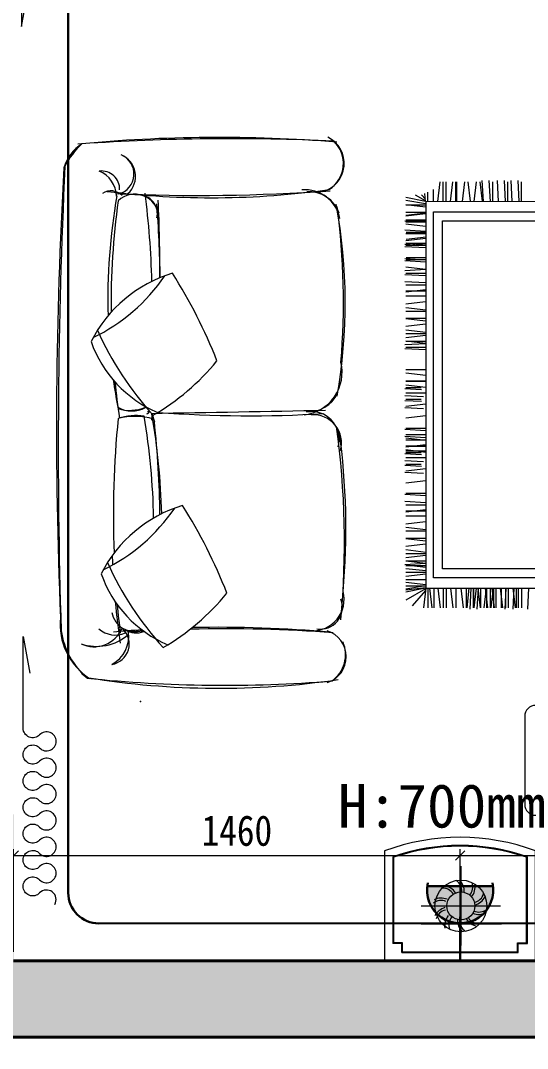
# Model space of a CAD drawing. Header units: millimetres. Extents: x -64529 to 3079702, y -28926 to 77119.
# Drawn here: x -35217 to -33557, y 2304 to 5673 of the extents above; entities that cross this region are included whole.
import ezdxf

# ---------------------------------------------------------------- set-up
doc = ezdxf.new("R2010")
doc.units = ezdxf.units.MM
doc.header["$LTSCALE"] = 10
doc.layers.get('0').update_dxf_attribs({"color": 255})
doc.layers.get('Defpoints').update_dxf_attribs({"color": 255})
for name, color, linetype, lineweight in [('1强弱电插座尺寸', 5, 'Continuous', 0), ('1强电插座布线图', 1, 'Continuous', 30), ('1强电插座布置图', 1, 'Continuous', 30), ('1浅浅', 251, 'Continuous', 20)]:
    doc.layers.add(name, color=color, linetype=linetype, lineweight=lineweight)
doc.styles.get("Standard").update_dxf_attribs({"font": ''})
doc.styles.add('夏建东', font='', dxfattribs={"width": 0.85})
doc.styles.get('Standard').set_extended_font_data('SimSun')
doc.styles.get('夏建东').set_extended_font_data('SimSun')
doc.dimstyles.new('g', dxfattribs={"dimtxt": 100, "dimasz": 31, "dimexe": 21, "dimexo": 30, "dimgap": 31, "dimtad": 1, "dimtih": 1, "dimtoh": 1, "dimdec": 0, "dimrnd": 10, "dimdsep": 46, "dimtxsty": '夏建东', "dimblk": 'OBLIQUE', "dimcen": 2.5, "dimdle": 21, "dimclrd": 5, "dimclre": 5, "dimclrt": 5, "dimadec": 0, "dimazin": 0, "dimtfac": 1, "dimtdec": 0, "dimtmove": 2, "dimatfit": 3, "dimldrblk": 'DOT', "dimfxl": 300, "dimlwd": -1, "dimlwe": -1, "dimarcsym": 1})
doc.dimstyles.new('副本 外标注', dxfattribs={"dimtxt": 140, "dimasz": 60, "dimexe": 30, "dimexo": 30, "dimgap": 80, "dimtad": 1, "dimtoh": 1, "dimdec": 0, "dimtxsty": 'Standard', "dimblk": 'OBLIQUE', "dimcen": 2.5, "dimdle": 60, "dimclrd": 250, "dimclre": 250, "dimclrt": 44, "dimadec": 0, "dimazin": 0, "dimtfac": 1, "dimtdec": 0, "dimtix": 1, "dimtmove": 0, "dimatfit": 3, "dimldrblk": 'DOTSMALL', "dimfxl": 1, "dimtfill": 1, "dimarcsym": 0})

# ---------------------------------------------------------------- blocks, each defined once
blk = doc.blocks.new('_Oblique')
at = {"color": 0, "linetype": 'ByBlock', "lineweight": -2}
blk.add_line((-0.5, -0.5), (0.5, 0.5), dxfattribs=at)
blk = doc.blocks.new('*D621')
at = {"layer": '1浅浅', "color": 250, "lineweight": -2, "transparency": 16777216}
for p, q in [((-30320, 2861.5), (-30320, 1464.5)), ((-35240, 1764.5), (-35240, 1464.5)), ((-35300, 1494.5), (-30260, 1494.5))]:
    blk.add_line(p, q, dxfattribs=at)
at = {"layer": 'Defpoints', "color": 0, "lineweight": 30, "transparency": 16777216}
for p in [(-30320, 2891.5), (-35240, 1794.5), (-30320, 1494.5)]:
    blk.add_point(p, dxfattribs=at)
at = {"layer": '1浅浅', "color": 250, "lineweight": -2, "transparency": 16777216, "xscale": 60, "yscale": 60, "zscale": 60, "rotation": 180}
blk.add_blockref('_Oblique', (-35240, 1494.5), dxfattribs=at)
at = {"layer": '1浅浅', "color": 250, "lineweight": -2, "transparency": 16777216, "xscale": 60, "yscale": 60, "zscale": 60}
blk.add_blockref('_Oblique', (-30320, 1494.5), dxfattribs=at)
at = {"layer": '1浅浅', "color": 44, "transparency": 16777216, "insert": (-32780, 1644.5), "char_height": 140, "attachment_point": 5, "bg_fill": 3, "box_fill_scale": 1.1, "bg_fill_color": 256, "bg_fill_true_color": 13158600, "bg_fill_transparency": 14240840}
blk.add_mtext('4920', dxfattribs=at)
blk = doc.blocks.new('_DotSmall')
at = {"color": 0, "linetype": 'ByBlock', "const_width": 0.5}
blk.add_lwpolyline([(-0.0625, 0, 1), (0.0625, 0, 1)], format="xyb", close=True, dxfattribs=at)
blk = doc.blocks.new('*D622')
at = {"layer": '1浅浅', "color": 250, "lineweight": -2, "transparency": 16777216}
for p, q in [((-30320, 3451.4), (-30320, 1014.5)), ((-35240, 1764.5), (-35240, 1014.5)), ((-35300, 1044.5), (-30260, 1044.5))]:
    blk.add_line(p, q, dxfattribs=at)
at = {"layer": 'Defpoints', "color": 0, "lineweight": 30, "transparency": 16777216}
for p in [(-30320, 3481.4), (-35240, 1794.5), (-30320, 1044.5)]:
    blk.add_point(p, dxfattribs=at)
at = {"layer": '1浅浅', "color": 250, "lineweight": -2, "transparency": 16777216, "xscale": 60, "yscale": 60, "zscale": 60, "rotation": 180}
blk.add_blockref('_Oblique', (-35240, 1044.5), dxfattribs=at)
at = {"layer": '1浅浅', "color": 250, "lineweight": -2, "transparency": 16777216, "xscale": 60, "yscale": 60, "zscale": 60}
blk.add_blockref('_Oblique', (-30320, 1044.5), dxfattribs=at)
at = {"layer": '1浅浅', "color": 44, "transparency": 16777216, "insert": (-32780, 1194.5), "char_height": 140, "attachment_point": 5, "bg_fill": 3, "box_fill_scale": 1.1, "bg_fill_color": 256, "bg_fill_true_color": 13158600, "bg_fill_transparency": 14240840}
blk.add_mtext('4920', dxfattribs=at)
blk = doc.blocks.new('fhrhrthrthr')
at = {"layer": '1强电插座布置图', "linetype": 'ByBlock'}
h = blk.add_hatch(color=1, dxfattribs=at)
edge = h.paths.add_edge_path()
edge.add_ellipse((202250.2, 8955.8), major_axis=(-76.8, -76.8), ratio=1, start_angle=308.0428, end_angle=501.9572, ccw=False)
edge.add_line((202142.4, 8969), (202358, 8969))
at = {"layer": '1强电插座布置图', "color": 1}
for p, q in [((202142.4, 8969), (202358, 8969)), ((202250.2, 8724.2), (202250.2, 8868)), ((202114.5, 8846.9), (202377.9, 8846.9)), ((202204.9, 8857.1), (202204.9, 8857.1))]:
    blk.add_line(p, q, dxfattribs=at)
blk.add_ellipse((202250.2, 8955.8), major_axis=(0, 108.6), ratio=1, start_param=1.348329, end_param=4.934795, dxfattribs=at)
blk = doc.blocks.new('*D678')
at = {"layer": '1强弱电插座尺寸', "color": 5, "transparency": 16777216}
for p, q in [((-35261, 2936.7), (-33756.5, 2936.7)), ((-35240, 2621.5), (-35240, 2957.7)), ((-33777.5, 2621.5), (-33777.5, 2957.7))]:
    blk.add_line(p, q, dxfattribs=at)
at = {"layer": 'Defpoints', "color": 0, "lineweight": 30, "transparency": 16777216}
for p in [(-33777.5, 2936.7), (-35240, 2591.5), (-33777.5, 2591.5)]:
    blk.add_point(p, dxfattribs=at)
at = {"layer": '1强弱电插座尺寸', "color": 5, "transparency": 16777216, "xscale": 31, "yscale": 31, "zscale": 31, "rotation": 180}
blk.add_blockref('_Oblique', (-35240, 2936.7), dxfattribs=at)
at = {"layer": '1强弱电插座尺寸', "color": 5, "transparency": 16777216, "xscale": 31, "yscale": 31, "zscale": 31}
blk.add_blockref('_Oblique', (-33777.5, 2936.7), dxfattribs=at)
at = {"layer": '1强弱电插座尺寸', "color": 5, "transparency": 16777216, "insert": (-34508.8, 3017.7), "char_height": 100, "attachment_point": 5, "style": '夏建东'}
blk.add_mtext('1460', dxfattribs=at)
blk = doc.blocks.new('_Dot')
at = {"color": 0, "linetype": 'ByBlock', "lineweight": -2}
blk.add_line((-0.5, 0), (-1, 0), dxfattribs=at)
at = {"color": 0, "linetype": 'ByBlock', "const_width": 0.5}
blk.add_lwpolyline([(-0.25, 0, 1), (0.25, 0, 1)], format="xyb", close=True, dxfattribs=at)
blk = doc.blocks.new('*D679')
at = {"layer": '1强弱电插座尺寸', "color": 5, "transparency": 16777216}
for p, q in [((-33798.5, 2936.7), (-31461.5, 2936.7)), ((-33777.5, 2621.5), (-33777.5, 2957.7)), ((-31482.5, 2621.5), (-31482.5, 2957.7))]:
    blk.add_line(p, q, dxfattribs=at)
at = {"layer": 'Defpoints', "color": 0, "lineweight": 30, "transparency": 16777216}
for p in [(-31482.5, 2936.7), (-33777.5, 2591.5), (-31482.5, 2591.5)]:
    blk.add_point(p, dxfattribs=at)
at = {"layer": '1强弱电插座尺寸', "color": 5, "transparency": 16777216, "xscale": 31, "yscale": 31, "zscale": 31, "rotation": 180}
blk.add_blockref('_Oblique', (-33777.5, 2936.7), dxfattribs=at)
at = {"layer": '1强弱电插座尺寸', "color": 5, "transparency": 16777216, "xscale": 31, "yscale": 31, "zscale": 31}
blk.add_blockref('_Oblique', (-31482.5, 2936.7), dxfattribs=at)
at = {"layer": '1强弱电插座尺寸', "color": 5, "transparency": 16777216, "insert": (-32630, 3017.7), "char_height": 100, "attachment_point": 5, "style": '夏建东'}
blk.add_mtext('2290', dxfattribs=at)

msp = doc.modelspace()

# ---------------------------------------------------------------- hatches: boundary and pattern name
at = {"layer": '1浅浅'}
h = msp.add_hatch(color=251, dxfattribs=at)
h.dxf.hatch_style = 1
h.paths.add_polyline_path([(-35490, 3071.5), (-35240, 3071.5), (-35240, 2591.5), (-27980, 2591.5), (-27980, 6651.5), (-27980, 6851.5), (-27730, 6851.5), (-27730, 2341.5), (-35490, 2341.5)])

# ---------------------------------------------------------------- linework, layer by layer
at = {"layer": '1强电插座布线图', "linetype": 'Continuous', "lineweight": 30}
msp.add_lwpolyline([(-31482.5, 2715.5), (-34961.2, 2714.2, -0.414214), (-35061.2, 2814.2), (-35061.2, 6377.2, -0.414214), (-34961.2, 6477.2), (-29390.9, 6477.2, 0.414214), (-29290.9, 6577.2), (-29290.9, 6861.4, 0.414214), (-29390.9, 6961.4), (-35017.4, 6961.4, -0.414214), (-35117.4, 7061.4), (-35117.4, 12267.2, -0.414214), (-35017.4, 12367.2), (-29454.3, 12367.2, 0.414214), (-29354.3, 12467.2), (-29354.3, 12786, 0.414214), (-29454.3, 12886), (-35017.4, 12886, -0.414214), (-35117.4, 12986), (-35117.4, 17138.9, -0.414214)], format="xyb", dxfattribs=at)
at = {"layer": '1浅浅', "color": 251, "ltscale": 0.05}
for p, q in [((-33850.5, 5079.9), (-33842.9, 5144.7)), ((-33833, 5079.9), (-33833, 5144.7)), ((-33823, 5080.5), (-33823, 5144.6)), ((-33809.4, 5079.9), (-33801.7, 5144.7)), ((-33791.8, 5079.9), (-33791.8, 5144.7)), ((-33788, 5080.5), (-33788, 5144.6)), ((-33769.8, 5079.9), (-33762.2, 5144.7)), ((-33743.1, 5080.5), (-33750.7, 5144.7)), ((-33730.9, 5079.9), (-33723.3, 5144.7)), ((-33704.2, 5080.5), (-33711.8, 5144.7)), ((-33701, 5079.9), (-33704.9, 5148.5)), ((-33678.1, 5079.9), (-33682, 5148.5)), ((-33670.5, 5079.9), (-33670.5, 5144.7)), ((-33651.4, 5079.9), (-33655.2, 5148.5)), ((-33628.5, 5079.9), (-33632.3, 5148.5)), ((-33620.8, 5079.9), (-33620.8, 5144.7)), ((-33606.6, 5079.9), (-33610.4, 5148.5)), ((-33583.6, 5079.9), (-33587.5, 5148.5)), ((-33576, 5079.9), (-33576, 5144.7)), ((-33890.9, 5079.9), (-33955.1, 5092.8)), ((-33890.7, 5082.2), (-33923.2, 5100.7)), ((-33891.3, 5087.4), (-33904, 5102.2)), ((-33890.4, 5079.9), (-33893.5, 5106.3)), ((-33883.5, 5080.5), (-33883.5, 5110.5)), ((-33864.2, 5080.5), (-33864.2, 5119.1)), ((-33890.4, 5061.5), (-33955.2, 5069.2)), ((-33890.9, 5072.7), (-33955.1, 5083.6)), ((-33890.4, 5067.4), (-33955.1, 5067.4)), ((-33890.4, 5039.1), (-33955.2, 5031.4)), ((-33890.4, 5043.5), (-33955.1, 5043.5)), ((-33889.9, 5041.5), (-33954.7, 5033.9)), ((-33889.9, 5019.3), (-33954.7, 5019.3)), ((-33889.9, 5011.7), (-33958.5, 5015.5)), ((-33889.9, 4981.9), (-33958.5, 4985.7)), ((-33890.4, 4998.2), (-33955.2, 5005.9)), ((-33890.4, 5017.1), (-33955.1, 5017.1)), ((-33889.9, 5012.5), (-33954.7, 5012.5)), ((-33889.9, 4974.3), (-33954.7, 4974.3)), ((-33889.9, 4959), (-33954.7, 4951.4)), ((-33888.8, 4978.3), (-33953.6, 4978.3)), ((-33888.8, 4963), (-33953.6, 4955.4)), ((-33889.9, 4934.7), (-33958.5, 4938.5)), ((-33889.9, 4927.8), (-33958.5, 4931.6)), ((-33889.9, 4942.3), (-33954.7, 4942.3)), ((-33889.9, 4935.4), (-33954.7, 4935.4)), ((-33889.4, 4936.3), (-33953.6, 4943.9)), ((-33889.4, 4888), (-33958, 4891.9)), ((-33889.4, 4881.2), (-33958, 4885)), ((-33889.4, 4895.7), (-33954.1, 4895.7)), ((-33889.4, 4888.8), (-33954.1, 4888.8)), ((-33890, 4856.6), (-33958.6, 4852.8)), ((-33890.5, 4856.8), (-33954.8, 4864.4)), ((-33890, 4836.2), (-33958.6, 4840.1)), ((-33890, 4813.3), (-33958.6, 4817.1)), ((-33890, 4843.9), (-33954.8, 4843.9)), ((-33890, 4805.7), (-33954.8, 4805.7)), ((-33890, 4790.4), (-33954.8, 4782.8)), ((-33890.5, 4785.6), (-33954.7, 4785.6)), ((-33890.5, 4751), (-33954.8, 4743.4)), ((-33890.5, 4769.4), (-33954.7, 4769.4)), ((-33890, 4724.3), (-33954.8, 4731.9)), ((-33890.5, 4719.8), (-33954.7, 4719.8)), ((-33890.5, 4687.6), (-33954.8, 4695.2)), ((-33890.5, 4696), (-33954.7, 4696)), ((-33890.5, 4677.5), (-33954.8, 4669.9)), ((-33890, 4650.8), (-33954.8, 4658.4)), ((-33890, 4640.8), (-33954.8, 4633.2)), ((-33890.5, 4614.1), (-33954.8, 4621.7)), ((-33890, 4621.5), (-33954.8, 4621.5)), ((-33890.5, 4646.3), (-33954.7, 4646.3)), ((-33890, 4613.9), (-33958.6, 4610.1)), ((-33890, 4593.5), (-33958.6, 4597.3)), ((-33890, 4601.1), (-33954.8, 4601.1)), ((-33890, 4509.3), (-33954.8, 4517)), ((-33890, 4528.3), (-33954.7, 4528.3)), ((-33890, 4490.9), (-33954.7, 4490.9)), ((-33890, 4489.6), (-33954.7, 4489.6)), ((-33904.1, 4462.8), (-33958.6, 4465.8)), ((-33890, 4470.7), (-33954.8, 4478.4)), ((-33905.4, 4469.7), (-33954.8, 4469.7)), ((-33890, 4452.3), (-33954.7, 4452.3)), ((-33897.6, 4439.5), (-33958.6, 4442.9)), ((-33904.1, 4424.2), (-33958.6, 4427.2)), ((-33905.4, 4431), (-33954.8, 4431)), ((-33890, 4416.2), (-33954.8, 4408.5)), ((-33897.6, 4400.9), (-33958.6, 4404.3)), ((-33890, 4377.6), (-33954.8, 4369.9)), ((-33890, 4328.5), (-33958.6, 4332.3)), ((-33890, 4336.1), (-33954.8, 4336.1)), ((-33890, 4315.4), (-33954.7, 4315.4)), ((-33890, 4305.6), (-33958.6, 4309.4)), ((-33890, 4296.5), (-33954.8, 4304.2)), ((-33890, 4298), (-33954.8, 4298)), ((-33890, 4282.7), (-33954.8, 4275)), ((-33890, 4278.1), (-33954.7, 4278.1)), ((-33904.1, 4250), (-33958.6, 4253)), ((-33890, 4257.9), (-33954.8, 4265.6)), ((-33905.4, 4256.8), (-33954.8, 4256.8)), ((-33890.5, 4277.9), (-33954.7, 4277.9)), ((-33890, 4276.8), (-33954.7, 4276.8)), ((-33890.5, 4261.7), (-33954.7, 4261.7)), ((-33897.6, 4226.7), (-33958.6, 4230.1)), ((-33904.1, 4211.4), (-33958.6, 4214.4)), ((-33905.4, 4218.2), (-33954.8, 4218.2)), ((-33890, 4239.5), (-33954.7, 4239.5)), ((-33897.6, 4188.1), (-33958.6, 4191.5)), ((-33890, 4203.4), (-33954.8, 4195.7)), ((-33890, 4164.7), (-33954.8, 4157.1)), ((-33890, 4115.7), (-33958.6, 4119.5)), ((-33890, 4123.3), (-33954.8, 4123.3)), ((-33890, 4092.8), (-33958.6, 4096.6)), ((-33890, 4085.1), (-33954.8, 4085.1)), ((-33890, 4069.9), (-33954.8, 4062.2)), ((-33890.5, 4065), (-33954.7, 4065)), ((-33890.5, 4048.9), (-33954.7, 4048.9)), ((-33890.5, 4030.5), (-33954.8, 4022.8)), ((-33890, 4003.7), (-33954.8, 4011.4)), ((-33890.5, 3999.2), (-33954.7, 3999.2)), ((-33890.5, 3975.4), (-33954.7, 3975.4)), ((-33890.5, 3967), (-33954.8, 3974.6)), ((-33890.5, 3957), (-33954.8, 3949.3)), ((-33890, 3930.2), (-33954.8, 3937.9)), ((-33890, 3920.3), (-33954.8, 3912.6)), ((-33890.5, 3925.7), (-33954.7, 3925.7)), ((-33890, 3893.3), (-33958.6, 3889.5)), ((-33890.5, 3893.5), (-33954.8, 3901.2)), ((-33890, 3901), (-33954.8, 3901)), ((-33890, 3880.6), (-33954.8, 3888.2)), ((-33890, 3885.7), (-33954.8, 3885.7)), ((-33890, 3869.1), (-33954.8, 3876.7)), ((-33890, 3859.1), (-33954.8, 3851.5)), ((-33890.5, 3864.6), (-33954.7, 3864.6)), ((-33890, 3839.8), (-33954.8, 3839.8)), ((-33890, 3824.1), (-33954.8, 3831.7)), ((-33890, 3814.1), (-33954.8, 3806.5)), ((-33890.3, 3810.5), (-33954.8, 3773.9)), ((-33890.5, 3820), (-33954.7, 3809.2)), ((-33890.5, 3819.6), (-33954.7, 3819.6)), ((-33890.5, 3812.8), (-33954.7, 3799.9)), ((-33890, 3812.8), (-33897.6, 3748)), ((-33883.1, 3812.3), (-33883.1, 3748.1)), ((-33877.7, 3812.8), (-33870.1, 3748)), ((-33863.8, 3812.3), (-33863.8, 3748.1)), ((-33850.1, 3812.8), (-33842.5, 3748)), ((-33832.5, 3812.8), (-33832.5, 3748)), ((-33822.6, 3812.3), (-33822.6, 3748.1)), ((-33809, 3812.8), (-33801.3, 3748)), ((-33791.4, 3812.8), (-33791.4, 3748)), ((-33775, 3812.8), (-33767.4, 3748)), ((-33757.5, 3812.8), (-33757.5, 3748)), ((-33748.3, 3812.3), (-33755.9, 3748)), ((-33742.2, 3812.8), (-33746, 3744.2)), ((-33734.6, 3812.8), (-33734.6, 3748)), ((-33733.6, 3812.8), (-33733.6, 3748)), ((-33724.4, 3812.3), (-33732, 3748)), ((-33718.3, 3812.8), (-33722.1, 3744.2)), ((-33719.3, 3812.8), (-33711.7, 3748)), ((-33710.7, 3812.8), (-33710.7, 3748)), ((-33692.6, 3812.3), (-33700.2, 3748)), ((-33695.4, 3812.8), (-33687.7, 3748)), ((-33691.4, 3812.3), (-33691.4, 3748.1)), ((-33679.2, 3812.3), (-33679.2, 3748.1)), ((-33668.6, 3812.3), (-33676.3, 3748)), ((-33673.8, 3812.8), (-33666.1, 3748)), ((-33667.5, 3812.3), (-33667.5, 3748.1)), ((-33660.2, 3812.8), (-33660.2, 3748)), ((-33659.9, 3812.3), (-33659.9, 3748.1)), ((-33646.2, 3812.8), (-33638.6, 3748)), ((-33642.9, 3812.8), (-33642.9, 3748)), ((-33627.6, 3812.8), (-33631.4, 3744.2)), ((-33628.6, 3812.8), (-33628.6, 3748)), ((-33620, 3812.8), (-33620, 3748)), ((-33605.1, 3812.8), (-33597.4, 3748)), ((-33600.9, 3812.8), (-33604.7, 3744.2)), ((-33593.3, 3812.8), (-33593.3, 3748)), ((-33587.5, 3812.8), (-33587.5, 3748)), ((-33576.8, 3812.3), (-33576.8, 3748.1)), ((-33553.2, 3812.8), (-33557, 3744.2)), ((-33890.9, 3805.3), (-33934.5, 3754.5))]:
    msp.add_line(p, q, dxfattribs=at)
at = {"layer": '1浅浅', "color": 251, "lineweight": 40}
for p, q in [((-35240, 2591.5), (-27980, 2591.5)), ((-35490, 2341.5), (-27730, 2341.5)), ((-35490, 2341.5), (-27730, 2341.5))]:
    msp.add_line(p, q, dxfattribs=at)
at = {"layer": '1浅浅', "color": 251, "ltscale": 0.05}
for points in [[(-35110.9, 6531.8, -0.892379), (-35160.5, 6494.2, 2.5), (-35160.5, 6451, -2.5), (-35160.5, 6407.8, 0.677033), (-35214.5, 6386.2, 0.677033), (-35160.5, 6364.6, -2.5), (-35160.5, 6321.4, 2.5), (-35160.5, 6278.2, -2.5), (-35160.5, 6235, 2.5), (-35160.5, 6191.8, -2.5), (-35160.5, 6148.6, 2.5), (-35160.5, 6105.4, -2.5), (-35160.5, 6062.2, 2.5), (-35160.5, 6019, -2.5), (-35160.5, 5975.8, 0.677033), (-35214.5, 5954.2), (-35214.5, 5653.9), (-35192.7, 5773.7)], [(-35105.2, 2776.5, 0.892379), (-35154.9, 2814, -2.5), (-35154.9, 2857.2, 2.5), (-35154.9, 2900.4, -0.677033), (-35208.9, 2922, -0.677033), (-35154.9, 2943.6, 2.5), (-35154.9, 2986.8, -2.5), (-35154.9, 3030, 2.5), (-35154.9, 3073.2, -2.5), (-35154.9, 3116.4, 2.5), (-35154.9, 3159.6, -2.5), (-35154.9, 3202.8, 2.5), (-35154.9, 3246, -2.5), (-35154.9, 3289.2, 2.5), (-35154.9, 3332.4, -0.677033), (-35208.9, 3354), (-35208.9, 3654.3), (-35187.1, 3534.6)]]:
    msp.add_lwpolyline(points, format="xyb", dxfattribs=at)
for points in [[(-31730, 3812.8), (-31370, 3812.8), (-31370, 5079.3), (-33890, 5079.9), (-33890, 3812.8), (-33530, 3812.8)], [(-33530, 3846.9), (-33864.6, 3846.9), (-33864.6, 5045.9), (-31395.4, 5045.9), (-31395.4, 3846.9), (-31730, 3846.9)], [(-33530, 3876), (-33835.4, 3876), (-33835.4, 5016.7), (-31424.6, 5016.7), (-31424.6, 3876), (-31730, 3876)], [(-34500, 3679.3), (-34500, 3684)]]:
    msp.add_lwpolyline(points, dxfattribs=at)
for centre, radius, start, end in [((-34568.8, 420.3), 4869.5, 85.4325, 95.431), ((-34252.5, 5204.6), 95.5, 284.6379, 64.3095), ((-34944.1, 5153), 136.4, 121.8817, 163.9672), ((-34830.7, 5072.7), 270.5, 133.5462, 153.1435), ((-34525.9, -1861.3), 7147, 87.31429, 93.93296), ((-34261.7, 5204.5), 101.8, 303.041, 46.0653), ((-34913.5, 5170), 67.7, 284.7814, 67.5922), ((-34916.6, 5162.4), 76, 312.3134, 67.6102), ((-20393.2, 4341), 14706.5, 176.68762, 182.43286), ((-15787.1, 4275.2), 19306.8, 177.2697, 181.7875), ((-34952.6, 5120.3), 59.8, 358.0108, 96.5585), ((-34993.6, 5095.8), 90.6, 1.184, 67.8216), ((-34920.9, 5063.6), 51.2, 44.3938, 123.5856), ((-34593.2, 7877.3), 2785.1, 262.9836, 277.989), ((-32986.5, 4759.1), 1945, 169.9466, 181.5903), ((-34634.3, 11342.5), 6242.6, 267.50734, 273.9592), ((-34843.2, 5024.5), 79.5, 6.1174, 133.1189), ((-34832.2, 5039.7), 63, 347.6226, 80.3094), ((-37523.4, 4752.4), 2736.9, 1.3731, 7.4472), ((-34285.8, 5001.5), 116.8, 10.9756, 94.9747), ((-34274.9, 5004.7), 108.2, 19.8228, 92.4985), ((-32418.7, 4741), 2502.3, 172.1551, 180.5585), ((-38505.7, 4781.6), 3746.1, 0.7456, 4.456), ((-39419.6, 4859.3), 4658.6, 359.6386, 2.7653), ((-35932.6, 4749.1), 1778.8, 350.0543, 10.4167), ((-36534.4, 4751.6), 2374.9, 355.2072, 7.551), ((-34589.2, 4418.4), 445.9, 107.0126, 152.9429), ((-35243.3, 5176.8), 603.6, 295.9005, 325.6513), ((-36129.1, 3949.8), 1669.6, 21.3371, 32.4176), ((-34003.2, 5088.1), 1053.7, 204.0815, 222.2768), ((-34611.2, 4753.8), 397.9, 199.4501, 246.7699), ((-35176.7, 5052.9), 780.3, 300.3068, 320.5663), ((-34304.6, 4520.4), 140.7, 276.5867, 13.4511), ((-32986.5, 4759.1), 1945, 187.803, 190.4557), ((-32418.7, 4741), 2502.3, 185.7795, 188.522), ((-34272.1, 4494.1), 102.7, 264.9234, 335.6374), ((-34853, 4483.7), 90.3, 239.8319, 299.468), ((-34859.6, 4528.4), 132.9, 253.3108, 292.6164), ((-37523.4, 4752.4), 2736.9, 352.7245, 352.7726), ((-34831.5, 4433.3), 56.6, 299.1313, 312.0141), ((-34464.4, 8549.4), 4171.5, 265.3655, 265.4784), ((813595.6, -47560243.3), 47572193.3, 91.02115803, 91.02184548), ((-39419.6, 4859.3), 4658.6, 353.8872, 354.1215), ((-37143.9, 3988), 2390, 1.6458, 9.5268), ((-33867, 4645.9), 956.1, 195.9625, 197.4638), ((-34464.4, 8549.4), 4171.5, 265.8425, 273.2873), ((-34263.6, 4301.2), 90.1, 343.4437, 91.8228), ((-34257.1, 4290), 90.9, 342.9316, 95.1092), ((-31650.6, 4048.4), 3262.8, 174.3639, 182.1219), ((-34843, 4152.7), 222.9, 74.0479, 104.2061), ((-34839.4, 4195.1), 183.2, 81.5362, 108.3493), ((-37019.3, 4003), 2238.2, 1.0061, 9.6001), ((-37765.7, 4027.7), 3005, 0.4949, 6.3291), ((-36976.6, 3963.1), 2820.2, 354.8245, 7.7148), ((-36539.8, 4007), 2388.2, 355.0781, 7.695), ((-34556.5, 3657.3), 445.9, 107.0126, 152.9429), ((-36096.4, 3188.7), 1669.6, 21.3371, 32.4176), ((-35210.6, 4415.7), 603.6, 295.9005, 325.6513), ((-32212.3, 4023.5), 2706.9, 182.2017, 182.8482), ((-33970.5, 4327), 1053.7, 204.0815, 222.2768), ((-34578.4, 3992.6), 397.9, 199.4501, 246.7699), ((-35143.9, 4291.8), 780.3, 300.3068, 320.5663), ((-34261, 3776.8), 103.7, 267.6579, 14.0974), ((-34235, 3750.6), 71.8, 260.2617, 21.0115), ((-32212.3, 4023.5), 2706.9, 185.4058, 188.3067), ((-31650.6, 4048.4), 3262.8, 185.0871, 186.7491), ((-34876.7, 3694.2), 211, 173.8792, 237.1093), ((-34843.2, 3747.1), 76.4, 190.6216, 289.193), ((-34829.4, 3711.8), 258.1, 188.6549, 228.7104), ((-34976.6, 3721.4), 100.5, 244.8715, 336.7247), ((-34907.2, 3739.3), 80.2, 227.7203, 294.4461), ((-34929.1, 3630.1), 67.9, 279.2916, 47.6289), ((-34966.5, 3654.6), 103.5, 297.8433, 9.8684), ((-34563, -281.8), 3966.3, 93.7101, 95.0653), ((-34839, 3734.6), 68.5, 237.7366, 292.2387), ((-34545.8, -1141.2), 4820.7, 93.1908, 93.7892), ((-34545.8, -1141.2), 4820.7, 85.8027, 91.3803), ((-34563, -281.8), 3966.3, 84.7422, 91.3335), ((-34239.6, 3588), 89.1, 287.7157, 72.8428), ((-34968.2, 3780.7), 158.7, 251.2473, 311.1348), ((-34260.3, 3595.7), 107.6, 306.0678, 22.6723), ((-34548.6, 7855.4), 4360.9, 264.0627, 274.6253), ((-34566.1, 6167.9), 2683.1, 260.8079, 278.3514)]:
    msp.add_arc(centre, radius, start, end, dxfattribs=at)
msp.add_point((-34824.9, 3441), dxfattribs=at)

# ---------------------------------------------------------------- next in the draw order: dimensions: what is measured, and where the dimension line sits
at = {"layer": '1浅浅', "color": 251}
dim = msp.add_linear_dim(base=(-30320, 1494.5), p1=(-35240, 1794.5), p2=(-30320, 2891.5), dimstyle='副本 外标注', dxfattribs=at)
dim.commit()
dim.dimension.update_dxf_attribs({"geometry": '*D621', "text_midpoint": (-32780, 1644.5)})

# ---------------------------------------------------------------- next in the draw order: dimensions: what is measured, and where the dimension line sits
dim = msp.add_linear_dim(base=(-30320, 1044.5), p1=(-35240, 1794.5), p2=(-30320, 3481.4), dimstyle='副本 外标注', dxfattribs=at)
dim.commit()
dim.dimension.update_dxf_attribs({"geometry": '*D622', "text_midpoint": (-32780, 1194.5)})

# ---------------------------------------------------------------- next in the draw order: linework, layer by layer
at = {"layer": '1浅浅', "color": 251, "ltscale": 0.05}
for p, q in [((-33565.7, 3392.4), (-33565.7, 3104.8)), ((-33774.9, 2901.3), (-33774.9, 2641.8)), ((-33904.7, 2771.5), (-33645.2, 2771.5))]:
    msp.add_line(p, q, dxfattribs=at)
msp.add_lwpolyline([(-34025, 2951.5), (-34025, 2591.5), (-33530, 2591.5), (-33530, 2951.5, 0.181818)], format="xyb", close=True, dxfattribs=at)
for points in [[(-33557, 2648.2), (-33557, 2932.7, 0.167087), (-33998, 2932.7), (-33998, 2648.2)], [(-33559.7, 2648.2), (-33559.7, 2930.8, 0.165559), (-33995.3, 2930.8), (-33995.3, 2648.2)]]:
    msp.add_lwpolyline(points, format="xyb", dxfattribs=at)
for points in [[(-33965.6, 2618.5), (-33965.6, 2650.9), (-33998, 2650.9)], [(-33968.3, 2618.5), (-33968.3, 2618.5), (-33968.3, 2648.2), (-33998, 2648.2)], [(-33589.4, 2618.5), (-33589.4, 2650.9), (-33557, 2650.9)], [(-33586.7, 2618.5), (-33586.7, 2618.5), (-33586.7, 2648.2), (-33557, 2648.2)], [(-33968.3, 2621.2), (-33586.7, 2621.2)], [(-33968.3, 2618.5), (-33586.7, 2618.5)]]:
    msp.add_lwpolyline(points, dxfattribs=at)
for radius in [84.8, 45.9]:
    msp.add_circle((-33774.9, 2771.5), radius, dxfattribs=at)
for centre, radius, start, end in [((-33529.4, 3392.3), 36.3, 90.438, 179.8308), ((-33529.5, 3104.9), 36.3, 180.1608, 269.5703), ((-33834.9, 2788.7), 41.5, 31.462, 91.6998), ((-33837.7, 2784), 54.5, 33.5103, 79.8299), ((-33813.4, 2820.7), 41.5, 355.462, 55.6997), ((-33818.3, 2818.5), 54.5, 357.5103, 43.83), ((-33777.1, 2833.9), 41.5, 319.462, 19.6999), ((-33782.5, 2835.1), 54.5, 321.5102, 7.83), ((-33839.2, 2742.5), 54.5, 69.5102, 115.83), ((-33740.1, 2823.3), 41.5, 283.4619, 343.6998), ((-33743.7, 2827.3), 54.5, 285.5102, 331.8299), ((-33839.7, 2747.9), 41.5, 67.462, 127.6999), ((-33812.4, 2713.4), 54.5, 105.5102, 151.8299), ((-33816, 2717.5), 41.5, 103.4619, 163.6998), ((-33773.6, 2705.7), 54.5, 141.5102, 187.83), ((-33772.7, 2709.2), 41.5, 139.462, 199.6999), ((-33712.2, 2759.1), 54.5, 213.5103, 259.8299), ((-33715, 2754.4), 41.5, 211.462, 271.6998), ((-33716.9, 2798.3), 54.5, 249.5102, 295.83), ((-33716.4, 2792.9), 41.5, 247.462, 307.6999), ((-33731.5, 2724.6), 54.5, 177.5103, 223.83), ((-33736.5, 2722.4), 41.5, 175.462, 235.6997)]:
    msp.add_arc(centre, radius, start, end, dxfattribs=at)

# ---------------------------------------------------------------- next in the draw order: block references
at = {"layer": '1强电插座布置图', "color": 7, "xscale": -1}
msp.add_blockref('fhrhrthrthr', (168472.7, -6132.7), dxfattribs=at)

# ---------------------------------------------------------------- next in the draw order: texts
at = {"layer": '1强弱电插座尺寸', "color": 5, "insert": (-34177.5, 3171.1, 0), "char_height": 142.88, "width": 2002.012, "attachment_point": 1}
msp.add_mtext('H:700mm', dxfattribs=at)

# ---------------------------------------------------------------- next in the draw order: dimensions: what is measured, and where the dimension line sits
at = {"layer": '1强弱电插座尺寸', "color": 5}
for base, p1, p2, picture, middle in [((-33777.5023, 2936.6596), (-35240.0022, 2591.5499), (-33777.5023, 2591.5499), '*D678', (-34508.7522, 3017.6596)), ((-31482.5, 2936.7), (-33777.5, 2591.5), (-31482.5, 2591.5), '*D679', (-32630, 3017.7))]:
    dim = msp.add_linear_dim(base=base, p1=p1, p2=p2, dimstyle='g', dxfattribs=at)
    dim.commit()
    dim.dimension.update_dxf_attribs({"geometry": picture, "text_midpoint": middle})

doc.saveas('drawing.dxf')
